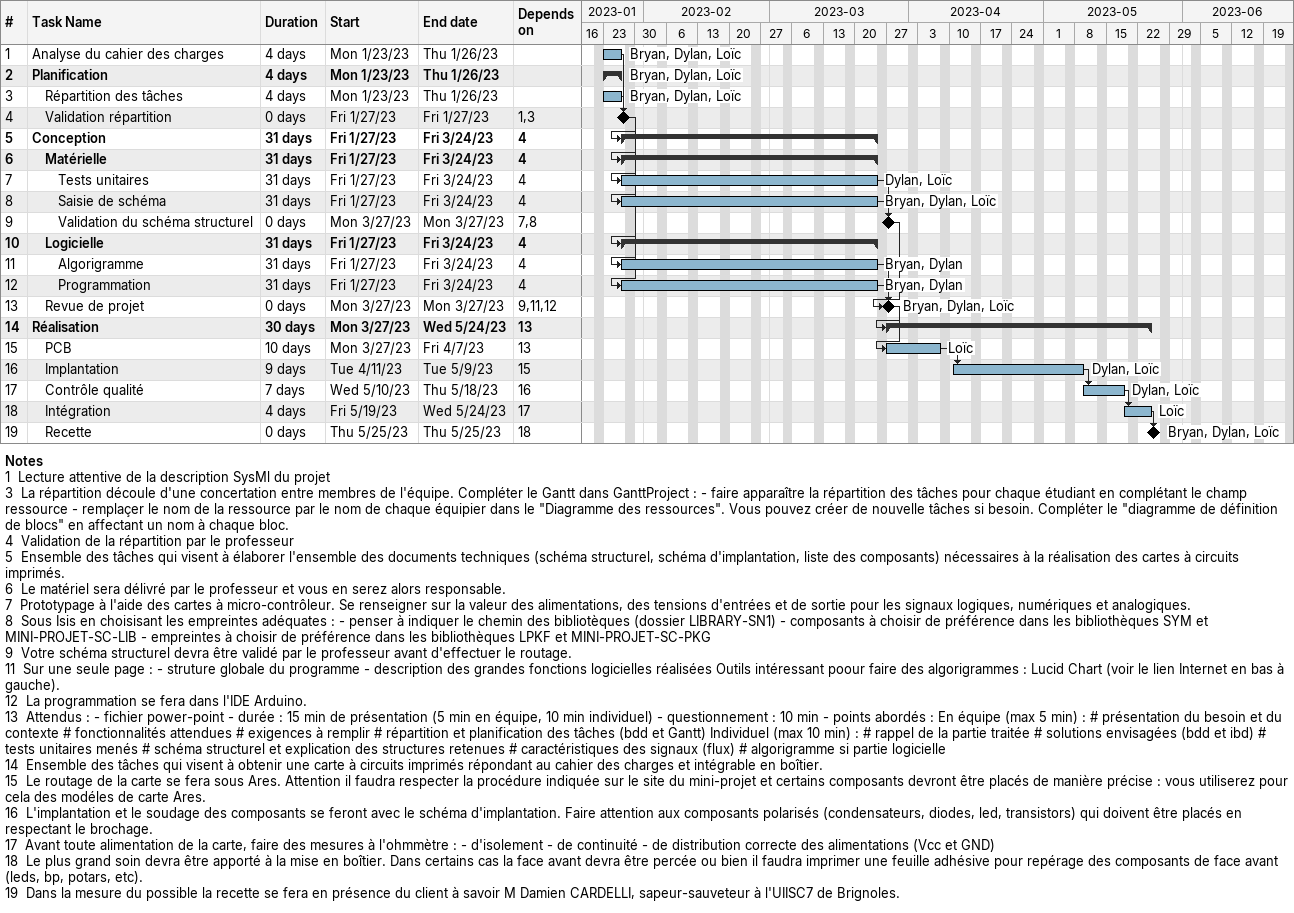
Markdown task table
| ID | Level | Task | Duration | Start | Finish | Predecessors | Resources |
|---|---|---|---|---|---|---|---|
| 1 | 1 | Analyse du cahier des charges | 4d | 2023-01-23 | 2023-01-26 |  | Bryan, Dylan, Loïc |
| 2 | 1 | **Planification** | 4d | 2023-01-23 | 2023-01-26 |  | Bryan, Dylan, Loïc |
| 3 | 2 | Répartition des tâches | 4d | 2023-01-23 | 2023-01-26 |  | Bryan, Dylan, Loïc |
| 4 | 2 | Validation répartition | 0d | 2023-01-27 | 2023-01-27 | 1, 3 |  |
| 5 | 1 | **Conception** | 31d | 2023-01-27 | 2023-03-24 | 4 |  |
| 6 | 2 | **Matérielle** | 31d | 2023-01-27 | 2023-03-24 | 4 |  |
| 7 | 3 | Tests unitaires | 31d | 2023-01-27 | 2023-03-24 | 4 | Dylan, Loïc |
| 8 | 3 | Saisie de schéma | 31d | 2023-01-27 | 2023-03-24 | 4 | Bryan, Dylan, Loïc |
| 9 | 3 | Validation du schéma structurel | 0d | 2023-03-27 | 2023-03-27 | 7, 8 |  |
| 10 | 2 | **Logicielle** | 31d | 2023-01-27 | 2023-03-24 | 4 |  |
| 11 | 3 | Algorigramme | 31d | 2023-01-27 | 2023-03-24 | 4 | Bryan, Dylan |
| 12 | 3 | Programmation | 31d | 2023-01-27 | 2023-03-24 | 4 | Bryan, Dylan |
| 13 | 2 | Revue de projet | 0d | 2023-03-27 | 2023-03-27 | 9, 11, 12 | Bryan, Dylan, Loïc |
| 14 | 1 | **Réalisation** | 30d | 2023-03-27 | 2023-05-24 | 13 |  |
| 15 | 2 | PCB | 10d | 2023-03-27 | 2023-04-07 | 13 | Loïc |
| 16 | 2 | Implantation | 9d | 2023-04-11 | 2023-05-09 | 15 | Dylan, Loïc |
| 17 | 2 | Contrôle qualité | 7d | 2023-05-10 | 2023-05-18 | 16 | Dylan, Loïc |
| 18 | 2 | Intégration | 4d | 2023-05-19 | 2023-05-24 | 17 | Loïc |
| 19 | 2 | Recette | 0d | 2023-05-25 | 2023-05-25 | 18 | Bryan, Dylan, Loïc |

Notes
- 1: Lecture attentive de la description SysMl du projet
- 3: La répartition découle d'une concertation entre membres de l'équipe. Compléter le Gantt dans GanttProject : - faire apparaître la répartition des tâches pour chaque étudiant en complétant le champ ressource - remplaçer le nom de la ressource par le nom de chaque équipier dans le "Diagramme des ressources". Vous pouvez créer de nouvelle tâches si besoin. Compléter le "diagramme de définition de blocs" en affectant un nom à chaque bloc.
- 4: Validation de la répartition par le professeur
- 5: Ensemble des tâches qui visent à élaborer l'ensemble des documents techniques (schéma structurel, schéma d'implantation, liste des composants) nécessaires à la réalisation des cartes à circuits imprimés.
- 6: Le matériel sera délivré par le professeur et vous en serez alors responsable.
- 7: Prototypage à l'aide des cartes à micro-contrôleur. Se renseigner sur la valeur des alimentations, des tensions d'entrées et de sortie pour les signaux logiques, numériques et analogiques.
- 8: Sous Isis en choisisant les empreintes adéquates : - penser à indiquer le chemin des bibliotèques (dossier LIBRARY-SN1) - composants à choisir de préférence dans les bibliothèques SYM et MINI-PROJET-SC-LIB - empreintes à choisir de préférence dans les bibliothèques LPKF et MINI-PROJET-SC-PKG
- 9: Votre schéma structurel devra être validé par le professeur avant d'effectuer le routage.
- 11: Sur une seule page : - struture globale du programme - description des grandes fonctions logicielles réalisées Outils intéressant poour faire des algorigrammes : Lucid Chart (voir le lien Internet en bas à gauche).
- 12: La programmation se fera dans l'IDE Arduino.
- 13: Attendus : - fichier power-point - durée : 15 min de présentation (5 min en équipe, 10 min individuel) - questionnement : 10 min - points abordés : En équipe (max 5 min) : # présentation du besoin et du contexte # fonctionnalités attendues # exigences à remplir # répartition et planification des tâches (bdd et Gantt) Individuel (max 10 min) : # rappel de la partie traitée # solutions envisagées (bdd et ibd) # tests unitaires menés # schéma structurel et explication des structures retenues # caractéristiques des signaux (flux) # algorigramme si partie logicielle
- 14: Ensemble des tâches qui visent à obtenir une carte à circuits imprimés répondant au cahier des charges et intégrable en boîtier.
- 15: Le routage de la carte se fera sous Ares. Attention il faudra respecter la procédure indiquée sur le site du mini-projet et certains composants devront être placés de manière précise : vous utiliserez pour cela des modéles de carte Ares.
- 16: L'implantation et le soudage des composants se feront avec le schéma d'implantation. Faire attention aux composants polarisés (condensateurs, diodes, led, transistors) qui doivent être placés en respectant le brochage.
- 17: Avant toute alimentation de la carte, faire des mesures à l'ohmmètre : - d'isolement - de continuité - de distribution correcte des alimentations (Vcc et GND)
- 18: Le plus grand soin devra être apporté à la mise en boîtier. Dans certains cas la face avant devra être percée ou bien il faudra imprimer une feuille adhésive pour repérage des composants de face avant (leds, bp, potars, etc).
- 19: Dans la mesure du possible la recette se fera en présence du client à savoir M Damien CARDELLI, sapeur-sauveteur à l'UIISC7 de Brignoles.
